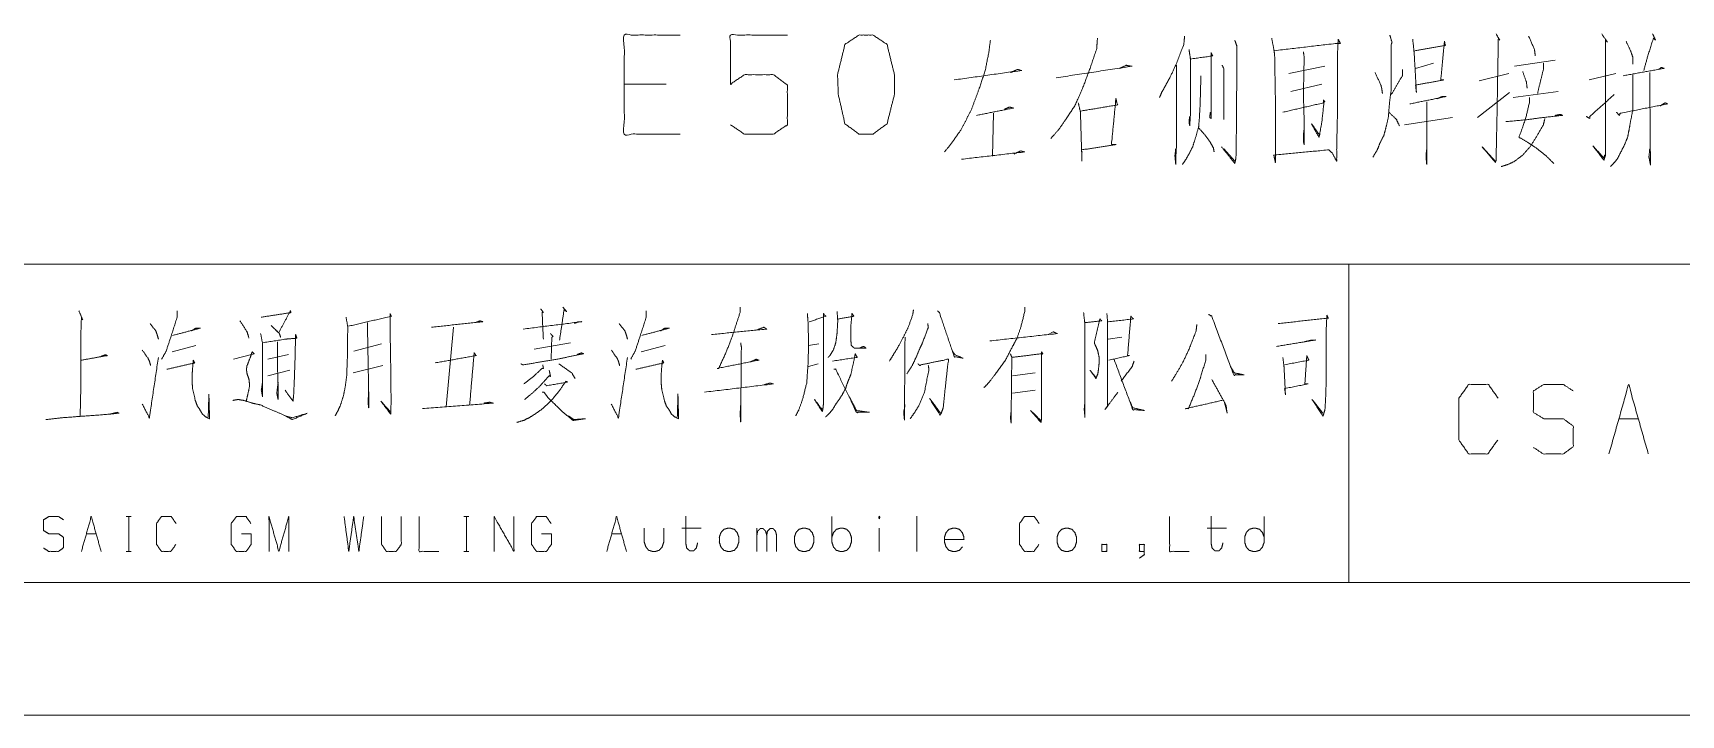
# Model space of a CAD drawing. Header units: millimetres. Extents: x 0 to 420, y 0 to 297.
# Drawn here: x 285.4 to 347.5, y 0 to 25.7 of the extents above; entities that cross this region are included whole.
import ezdxf

# ---------------------------------------------------------------- set-up
doc = ezdxf.new("R2010")
doc.units = ezdxf.units.MM
doc.layers.add('1', color=7, linetype='Continuous', true_color=0xffffff)

msp = doc.modelspace()

# ---------------------------------------------------------------- linework, layer by layer
at = {"layer": '1', "color": 95, "linetype": 'Continuous', "lineweight": 18}
for p, q in [((332.728, 24.189), (334.091, 24.465)), ((337.514, 24.386), (338.182, 24.583)), ((341.243, 24.465), (342.774, 24.701)), ((309.269, 23.795), (307.683, 23.795)), ((332.811, 23.52), (333.98, 23.795)), ((339.907, 23.913), (341.02, 24.189)), ((344.053, 23.953), (345.055, 24.189)), ((339.851, 22.536), (341.048, 23.48)), ((341.187, 23.284), (342.885, 23.52)), ((321.597, 22.693), (321.569, 21.079)), ((337.097, 22.26), (338.906, 22.536)), ((330.279, 21.354), (330.697, 20.882)), ((301.247, 14.626), (300.979, 11.625)), ((323.853, 14.454), (323.658, 14.35)), ((290.64, 13.695), (291.542, 13.936)), ((298.541, 14.005), (297.492, 13.729)), ((304.295, 13.798), (305.661, 14.04)), ((308.319, 13.695), (309.221, 13.936)), ((315.025, 14.005), (314.635, 13.936)), ((326.437, 14.247), (325.925, 14.178)), ((294.249, 13.419), (295.029, 13.591)), ((297.467, 12.901), (298.589, 13.177)), ((315, 13.246), (314.635, 13.143)), ((294.249, 12.798), (295.078, 13.005)), ((323.17, 12.901), (322.316, 12.798)), ((322.316, 12.142), (323.17, 12.246)), ((345.17, 11.172), (345.912, 11.172)), ((288.913, 7.485), (289.098, 7.485)), ((289.01, 7.485), (289.01, 6.174)), ((301.642, 7.485), (301.827, 7.485)), ((301.74, 7.485), (301.74, 6.174)), ((315.512, 6.519), (315.512, 7.485)), ((318.712, 7.499), (318.712, 6.174)), ((287.411, 6.836), (287.781, 6.836)), ((307.212, 6.836), (307.582, 6.836)), ((309.855, 7.043), (310.587, 7.043)), ((312.684, 6.174), (312.684, 7.043)), ((317.297, 7.043), (317.297, 6.174)), ((329.656, 7.043), (330.387, 7.043)), ((288.913, 6.174), (289.098, 6.174)), ((301.642, 6.174), (301.827, 6.174))]:
    msp.add_line(p, q, dxfattribs=at)
at = {"layer": '1', "color": 132, "linetype": 'Continuous', "lineweight": 18}
for p, q in [((285, 17), (394, 17)), ((335, 17), (335, 5)), ((25, 5), (415, 5)), ((235, 5), (415, 5)), ((0, 0), (420, 0))]:
    msp.add_line(p, q, dxfattribs=at)
at = {"layer": '1', "color": 95, "linetype": 'Continuous', "lineweight": 18}
for points, knots in [([(309.798, 21.906), (307.683, 21.906), (307.683, 25.646), (309.798, 25.646)], [0, 0, 0.265391, 0.734609, 1, 1]), ([(311.69, 22.26), (312.219, 21.906), (313.304, 21.906), (313.833, 22.26), (313.833, 23.756), (313.304, 24.15), (312.219, 24.15), (311.69, 23.795), (311.69, 25.646), (313.833, 25.646)], [0, 0, 0.062228, 0.168344, 0.230572, 0.376816, 0.441265, 0.547381, 0.609609, 0.79049, 1, 1]), ([(317.061, 21.906), (317.59, 22.299), (317.868, 23.402), (317.868, 24.15), (317.59, 25.291), (317.061, 25.646), (316.532, 25.646), (316.003, 25.291), (315.725, 24.15), (315.753, 23.402), (316.003, 22.299), (316.532, 21.906), (317.061, 21.906)], [0, 0, 0.067526, 0.183971, 0.260584, 0.380943, 0.446141, 0.500306, 0.565504, 0.685863, 0.762529, 0.87831, 0.945835, 1, 1]), ([(325.52, 25.528), (325.493, 25.134), (325.242, 24.386), (324.992, 23.717), (324.685, 23.008), (324.324, 22.457), (324.045, 22.063), (323.767, 21.748)], [0, 0, 0.093262, 0.279666, 0.448531, 0.630944, 0.786745, 0.900678, 1, 1]), ([(328.804, 25.606), (328.776, 25.291), (328.47, 24.504), (328.247, 24.032), (327.941, 23.48), (327.858, 23.284)], [0, 0, 0.125092, 0.45933, 0.665956, 0.915404, 1, 1]), ([(332.087, 25.528), (332.171, 25.095), (332.199, 24.898), (332.227, 23.244), (332.227, 20.843), (332.171, 21.118), (334.231, 21.315), (334.37, 21.197), (334.537, 20.882), (334.537, 21.354), (334.565, 22.614), (334.565, 24.898), (334.592, 25.37), (334.592, 25.488), (334.676, 25.331), (334.537, 25.331), (332.199, 25.055)], [0, 0, 0.029673, 0.043048, 0.154311, 0.315884, 0.3348, 0.474009, 0.486289, 0.510274, 0.542059, 0.626839, 0.780466, 0.812306, 0.820252, 0.832244, 0.841608, 1, 1]), ([(336.54, 25.646), (336.623, 25.37), (336.596, 25.291), (336.596, 23.599), (336.54, 23.205), (336.512, 22.89), (336.484, 22.536), (336.401, 22.181), (336.317, 21.866), (336.178, 21.591), (336.067, 21.315), (335.9, 21.039)], [0, 0, 0.060602, 0.078178, 0.434452, 0.518131, 0.584673, 0.659472, 0.736084, 0.804657, 0.869631, 0.932185, 1, 1]), ([(337.403, 25.488), (337.458, 24.976), (337.542, 23.48), (337.514, 23.756), (338.572, 23.953), (338.46, 23.953), (338.6, 25.41), (338.627, 25.252), (337.486, 25.055)], [0, 0, 0.082258, 0.321666, 0.365923, 0.537822, 0.55561, 0.789415, 0.814967, 1, 1]), ([(340.547, 25.685), (340.686, 25.449), (340.631, 25.528), (340.575, 22.339), (340.547, 21.039), (340.547, 20.921), (340.519, 20.843), (340.018, 21.433), (340.519, 20.882)], [0, 0, 0.041664, 0.056318, 0.541001, 0.73848, 0.756429, 0.769121, 0.886808, 1, 1]), ([(341.772, 25.606), (341.994, 25.095), (342.022, 24.858)], [0, 0, 0.701188, 1, 1]), ([(344.526, 25.685), (344.749, 25.37), (344.666, 25.449), (344.666, 21.669), (344.666, 21.118), (344.61, 20.921), (344.192, 21.473), (344.61, 21), (344.638, 21.118)], [0, 0, 0.059533, 0.077246, 0.660592, 0.745663, 0.777238, 0.88396, 0.981271, 1, 1]), ([(346.447, 25.685), (346.558, 25.449), (346.475, 25.528), (346.252, 24.819), (346.113, 24.307)], [0, 0, 0.158352, 0.227941, 0.678377, 1, 1]), ([(321.485, 25.449), (321.43, 25.016), (321.291, 24.307), (321.068, 23.638), (320.762, 22.811), (320.372, 22.063), (320.066, 21.63), (319.76, 21.236)], [0, 0, 0.094542, 0.250916, 0.403645, 0.594542, 0.77717, 0.89201, 1, 1]), ([(328.999, 22.575), (328.971, 22.378), (328.999, 22.221), (329.027, 22.693), (329.027, 24.74), (328.971, 25.095), (329.027, 24.74), (329.862, 24.858), (329.806, 24.976), (329.806, 22.85), (329.806, 22.496), (329.75, 22.536), (329.778, 22.732)], [0, 0, 0.027168, 0.049021, 0.113693, 0.393455, 0.44247, 0.491484, 0.60673, 0.624572, 0.915095, 0.963515, 0.972832, 1, 1]), ([(330.697, 25.449), (330.78, 25.213), (330.752, 21.512), (330.752, 21.158), (330.725, 20.921), (330.697, 20.803), (330.196, 21.433)], [0, 0, 0.045805, 0.722403, 0.787182, 0.830666, 0.852851, 1, 1]), ([(333.284, 25.016), (333.312, 24.819), (333.284, 23.402), (333.312, 22.417), (333.312, 21.512), (333.284, 21.63), (333.284, 21.866), (333.312, 22.102)], [0, 0, 0.048466, 0.394055, 0.634097, 0.854846, 0.884428, 0.942015, 1, 1]), ([(345.445, 25.41), (345.612, 25.055), (345.695, 24.819), (345.695, 24.543)], [0, 0, 0.426774, 0.699743, 1, 1]), ([(320.122, 23.953), (322.654, 24.307), (322.515, 24.347), (322.237, 24.228)], [0, 0, 0.851232, 0.899364, 1, 1]), ([(323.962, 24.032), (326.801, 24.465), (326.606, 24.504), (326.355, 24.386)], [0, 0, 0.857893, 0.917271, 1, 1]), ([(328.498, 24.504), (328.498, 21.433), (328.47, 20.961), (328.47, 20.764), (328.442, 21.079), (328.47, 21.354)], [0, 0, 0.708527, 0.81772, 0.863138, 0.936091, 1, 1]), ([(330.223, 24.504), (330.279, 24.386), (330.279, 22.457)], [0, 0, 0.063392, 1, 1]), ([(335.983, 24.228), (336.206, 23.756), (336.234, 23.638), (336.262, 23.441)], [0, 0, 0.619962, 0.764007, 1, 1]), ([(337.013, 24.347), (337.013, 24.11), (336.596, 23.402)], [0, 0, 0.223118, 1, 1]), ([(341.549, 24.268), (341.688, 23.874), (341.716, 23.638)], [0, 0, 0.637102, 1, 1]), ([(342.328, 24.583), (342.328, 24.347), (342.106, 23.441)], [0, 0, 0.202121, 1, 1]), ([(345.334, 24.11), (346.865, 24.386), (346.781, 24.425), (346.67, 24.347)], [0, 0, 0.871827, 0.923572, 1, 1]), ([(346.336, 24.228), (346.363, 20.764), (346.308, 21.039), (346.336, 21.354)], [0, 0, 0.852944, 0.92216, 1, 1]), ([(329.416, 24.11), (329.416, 23.913), (329.388, 22.969), (329.361, 22.496), (329.333, 22.181), (329.221, 21.787), (329.11, 21.433), (328.971, 21.158), (328.832, 20.921), (328.72, 20.764)], [0, 0, 0.056438, 0.327457, 0.463143, 0.553797, 0.671098, 0.777583, 0.8661, 0.944706, 1, 1]), ([(345.695, 24.15), (345.695, 22.811), (345.612, 22.378), (345.556, 22.063), (345.501, 21.787), (345.389, 21.512), (345.111, 20.961), (344.972, 20.803), (344.86, 20.685)], [0, 0, 0.364954, 0.485203, 0.572405, 0.64906, 0.730097, 0.898447, 0.955747, 1, 1]), ([(324.797, 23.087), (324.88, 22.732), (324.908, 21.748), (324.936, 20.882), (324.936, 21.315), (326.216, 21.512), (326.049, 21.512), (326.216, 23.244), (326.272, 23.008), (324.852, 22.772)], [0, 0, 0.048326, 0.179039, 0.29408, 0.35157, 0.523541, 0.545713, 0.776742, 0.808959, 1, 1]), ([(332.505, 22.732), (334.036, 23.087), (334.036, 23.205), (334.091, 23.126), (334.064, 23.165), (333.98, 22.378), (333.897, 21.906), (333.869, 21.787), (333.59, 22.299), (333.897, 21.866)], [0, 0, 0.362063, 0.389277, 0.411498, 0.422608, 0.605052, 0.715595, 0.743555, 0.877794, 1, 1]), ([(337.291, 23.047), (338.655, 23.323), (338.516, 23.323), (338.321, 23.244)], [0, 0, 0.79933, 0.87928, 1, 1]), ([(337.932, 23.126), (337.932, 20.764), (337.904, 21.079), (337.932, 21.354)], [0, 0, 0.799288, 0.906275, 1, 1]), ([(341.8, 23.284), (341.8, 23.087), (341.66, 22.496), (341.41, 21.787), (341.744, 21.591), (342.05, 21.394), (342.44, 21.079), (342.718, 20.803)], [0, 0, 0.061522, 0.251145, 0.486055, 0.607226, 0.720986, 0.877585, 1, 1]), ([(343.942, 22.575), (344.081, 22.496), (344.081, 22.575), (345, 23.402)], [0, 0, 0.108448, 0.161849, 1, 1]), ([(345.083, 22.732), (345.194, 22.614), (345.222, 22.693), (347.004, 23.047), (346.92, 23.087), (346.725, 22.969)], [0, 0, 0.068138, 0.103193, 0.865613, 0.904367, 1, 1]), ([(320.957, 22.614), (322.348, 22.89), (322.209, 22.929), (322.014, 22.85)], [0, 0, 0.799956, 0.881508, 1, 1]), ([(336.512, 22.732), (336.79, 22.457), (336.902, 22.221)], [0, 0, 0.599992, 1, 1]), ([(342.384, 22.496), (342.328, 22.26), (342.078, 21.827), (341.827, 21.433), (341.549, 21.118), (341.243, 20.882), (340.992, 20.764), (340.742, 20.685)], [0, 0, 0.094941, 0.29066, 0.47321, 0.637644, 0.78893, 0.897275, 1, 1]), ([(340.909, 22.378), (341.744, 22.457), (342.328, 22.536), (343.052, 22.614), (342.969, 22.654), (342.774, 22.614)], [0, 0, 0.342683, 0.583654, 0.881074, 0.918787, 1, 1]), ([(329.333, 22.142), (329.583, 21.866), (329.778, 21.591), (329.889, 21.394), (329.917, 21.236)], [0, 0, 0.339812, 0.647751, 0.854089, 1, 1]), ([(320.4, 20.961), (322.766, 21.236), (322.627, 21.276), (322.376, 21.158)], [0, 0, 0.849622, 0.901213, 1, 1]), ([(287.128, 15.247), (287.274, 14.902), (287.226, 15.006), (287.201, 14.281), (287.201, 12.246), (287.177, 11.28)], [0, 0, 0.088891, 0.116032, 0.287978, 0.770794, 1, 1]), ([(290.835, 15.247), (290.835, 15.006), (290.591, 14.247), (290.42, 13.729), (290.249, 13.419)], [0, 0, 0.124612, 0.535976, 0.817159, 1, 1]), ([(294.005, 15.006), (295.127, 15.178), (295.102, 15.247), (294.663, 14.419), (294.371, 14.695), (294.688, 14.385), (294.736, 14.247)], [0, 0, 0.361753, 0.385074, 0.683733, 0.811934, 0.953357, 1, 1]), ([(297.199, 15.006), (297.272, 14.592), (297.248, 14.178), (297.248, 13.453), (297.223, 12.798), (297.175, 12.418), (297.102, 12.039), (296.98, 11.659), (296.882, 11.452), (296.784, 11.28)], [0, 0, 0.110336, 0.219176, 0.409317, 0.581468, 0.681885, 0.783317, 0.887931, 0.947989, 1, 1]), ([(297.272, 14.661), (298.906, 15.04), (298.858, 15.144), (298.858, 14.626), (298.882, 13.212), (298.882, 12.384), (298.906, 11.866), (298.882, 11.521), (298.882, 11.349), (298.516, 11.832), (298.858, 11.452)], [0, 0, 0.250211, 0.267275, 0.344454, 0.55544, 0.678925, 0.756189, 0.80777, 0.833496, 0.923863, 1, 1]), ([(304.539, 15.316), (304.637, 15.178), (304.588, 15.178), (304.637, 14.178)], [0, 0, 0.138589, 0.178592, 1, 1]), ([(305.368, 15.385), (305.515, 15.213), (305.417, 15.282), (305.246, 14.143)], [0, 0, 0.151118, 0.230947, 1, 1]), ([(308.514, 15.247), (308.514, 15.006), (308.27, 14.247), (308.099, 13.729), (307.929, 13.419)], [0, 0, 0.124612, 0.535976, 0.817159, 1, 1]), ([(312.05, 15.385), (312.05, 15.178), (311.733, 14.212), (311.513, 13.66), (311.245, 13.074), (311.196, 13.074), (312.757, 13.384), (312.66, 13.419), (312.44, 13.315)], [0, 0, 0.046524, 0.275032, 0.408545, 0.553501, 0.564465, 0.92219, 0.945453, 1, 1]), ([(314.586, 15.144), (314.61, 14.868), (314.635, 14.005), (314.61, 13.177), (314.561, 12.522), (314.415, 11.935), (314.269, 11.521), (314.147, 11.28)], [0, 0, 0.070329, 0.28934, 0.499598, 0.66644, 0.819873, 0.931329, 1, 1]), ([(314.659, 14.833), (315.293, 15.04), (315.196, 15.109), (315.196, 11.763), (315.171, 11.521), (315.147, 11.452), (314.854, 11.901), (315.147, 11.521)], [0, 0, 0.122094, 0.143965, 0.756447, 0.800872, 0.814266, 0.912285, 1, 1]), ([(315.708, 15.213), (315.732, 14.868), (315.708, 14.419), (315.659, 14.04), (315.561, 13.764), (315.439, 13.557), (315.366, 13.488)], [0, 0, 0.190955, 0.438946, 0.650198, 0.811822, 0.94447, 1, 1]), ([(315.757, 14.937), (316.342, 15.04), (316.269, 15.144), (316.22, 14.626), (316.22, 14.178), (316.244, 13.936), (316.366, 13.833), (316.805, 13.833), (316.708, 13.902), (316.537, 13.833)], [0, 0, 0.209703, 0.254415, 0.437769, 0.595975, 0.681595, 0.738019, 0.892888, 0.935041, 1, 1]), ([(318.585, 15.282), (318.561, 15.109), (318.39, 14.626), (318.219, 14.281), (318, 13.867), (317.829, 13.591), (317.683, 13.35)], [0, 0, 0.081145, 0.319756, 0.499049, 0.717311, 0.868474, 1, 1]), ([(319.488, 15.247), (319.561, 15.178), (320.122, 13.522), (320.463, 13.453), (320.146, 13.591), (320.049, 13.729)], [0, 0, 0.037082, 0.681737, 0.810185, 0.937687, 1, 1]), ([(322.779, 15.385), (322.779, 15.213), (322.633, 14.626), (322.487, 14.212), (322.34, 13.936), (322.072, 13.419), (321.682, 12.867), (321.414, 12.522), (321.243, 12.349)], [0, 0, 0.049752, 0.224095, 0.350741, 0.440842, 0.608969, 0.803946, 0.929998, 1, 1]), ([(324.998, 15.178), (325.047, 14.764), (325.047, 11.245), (325.023, 11.521), (325.047, 11.832)], [0, 0, 0.092137, 0.86992, 0.931161, 1, 1]), ([(325.071, 14.799), (325.681, 14.868), (325.608, 14.937), (325.413, 14.074), (325.413, 14.005), (325.462, 13.902), (325.535, 13.729), (325.584, 13.488), (325.584, 13.281), (325.559, 13.039), (325.535, 12.867), (325.462, 12.694), (325.242, 13.005), (325.462, 12.729)], [0, 0, 0.163216, 0.189965, 0.42515, 0.443501, 0.473931, 0.523766, 0.589292, 0.644345, 0.7089, 0.755234, 0.805069, 0.906205, 1, 1]), ([(325.876, 15.144), (325.901, 14.833), (325.901, 11.659), (325.803, 11.521), (326.291, 12.177)], [0, 0, 0.069653, 0.779472, 0.817267, 1, 1]), ([(325.925, 14.833), (326.876, 14.937), (326.779, 15.04), (326.657, 13.557), (326.73, 13.557), (325.949, 13.384)], [0, 0, 0.276542, 0.317649, 0.747834, 0.768982, 1, 1]), ([(329.705, 15.109), (329.827, 15.04), (330.656, 12.832), (331.046, 12.832), (330.681, 12.901), (330.534, 13.143)], [0, 0, 0.039541, 0.705114, 0.815247, 0.920312, 1, 1]), ([(332.338, 14.764), (334.216, 14.971), (334.168, 15.075), (334.143, 14.557), (334.143, 12.625), (334.119, 11.866), (334.094, 11.521), (334.046, 11.349), (334.021, 11.28), (333.607, 11.901), (334.021, 11.383)], [0, 0, 0.261649, 0.277493, 0.349233, 0.616764, 0.72192, 0.769813, 0.794637, 0.804771, 0.908172, 1, 1]), ([(289.81, 14.764), (290.03, 14.488), (290.079, 14.35), (290.127, 14.178)], [0, 0, 0.519919, 0.73571, 1, 1]), ([(290.664, 14.316), (291.713, 14.592), (291.542, 14.592), (291.371, 14.488)], [0, 0, 0.745411, 0.862774, 1, 1]), ([(293.2, 14.868), (293.468, 14.454), (293.541, 14.212)], [0, 0, 0.661595, 1, 1]), ([(293.98, 14.385), (294.053, 14.005), (294.053, 12.004), (294.005, 12.246), (294.053, 12.591)], [0, 0, 0.129595, 0.800553, 0.883167, 1, 1]), ([(294.053, 14.04), (294.932, 14.178), (295.346, 14.212), (295.297, 14.35), (295.273, 13.281), (295.249, 12.625), (295.224, 12.073), (295.2, 11.832), (294.907, 12.246)], [0, 0, 0.19844, 0.29133, 0.324006, 0.56283, 0.709269, 0.832622, 0.88681, 1, 1]), ([(298.004, 14.799), (298.053, 12.073), (298.053, 11.59), (298.028, 11.797), (298.053, 12.211)], [0, 0, 0.711345, 0.837386, 0.891777, 1, 1]), ([(300.418, 14.626), (302.345, 14.833), (302.247, 14.868), (302.076, 14.799)], [0, 0, 0.870762, 0.917258, 1, 1]), ([(303.881, 14.557), (306.076, 14.833), (305.954, 14.833), (305.807, 14.764)], [0, 0, 0.886329, 0.935184, 1, 1]), ([(304.905, 14.385), (305.003, 14.281), (304.954, 14.247), (304.929, 13.419)], [0, 0, 0.138047, 0.196037, 1, 1]), ([(307.49, 14.764), (307.709, 14.488), (307.758, 14.35), (307.807, 14.178)], [0, 0, 0.519919, 0.73571, 1, 1]), ([(308.343, 14.316), (309.392, 14.592), (309.221, 14.592), (309.051, 14.488)], [0, 0, 0.745418, 0.86277, 1, 1]), ([(310.977, 14.35), (313.05, 14.557), (312.952, 14.626), (312.684, 14.523)], [0, 0, 0.836554, 0.884532, 1, 1]), ([(319.122, 14.764), (319.146, 14.626), (318.927, 14.04), (318.829, 13.833), (318.683, 13.488), (318.536, 13.177), (318.341, 12.867)], [0, 0, 0.067376, 0.36846, 0.478481, 0.658656, 0.823687, 1, 1]), ([(321.462, 14.109), (323.999, 14.385), (323.853, 14.454)], [0, 0, 0.940373, 1, 1]), ([(329.266, 14.73), (329.241, 14.488), (328.973, 13.798), (328.729, 13.281), (328.485, 12.867), (328.315, 12.591)], [0, 0, 0.102841, 0.416511, 0.658903, 0.86249, 1, 1]), ([(289.518, 13.764), (289.737, 13.453), (289.786, 13.35), (289.835, 13.177)], [0, 0, 0.564231, 0.734008, 1, 1]), ([(292.956, 13.419), (293.736, 13.626), (293.663, 13.695), (293.59, 13.488), (293.468, 13.177), (293.444, 13.039), (293.468, 12.867), (293.541, 12.66), (293.566, 12.418), (293.492, 12.073), (293.444, 11.866)], [0, 0, 0.288064, 0.323943, 0.402265, 0.521269, 0.571261, 0.63341, 0.711732, 0.798322, 0.924133, 1, 1]), ([(294.614, 14.074), (294.614, 13.212), (294.639, 12.384), (294.639, 11.901), (294.59, 12.142), (294.639, 12.556)], [0, 0, 0.304008, 0.595981, 0.766226, 0.853067, 1, 1]), ([(300.564, 13.281), (302.101, 13.557), (302.028, 13.66), (301.857, 11.694)], [0, 0, 0.426351, 0.460965, 1, 1]), ([(307.197, 13.764), (307.416, 13.453), (307.465, 13.35), (307.514, 13.177)], [0, 0, 0.564239, 0.734012, 1, 1]), ([(312.074, 14.04), (312.099, 13.867), (312.074, 11.073), (312.05, 11.349), (312.074, 11.694)], [0, 0, 0.048504, 0.826565, 0.903707, 1, 1]), ([(318.268, 14.247), (318.244, 11.142), (318.219, 11.418), (318.268, 11.694)], [0, 0, 0.847819, 0.923473, 1, 1]), ([(322.292, 13.488), (323.414, 13.626), (323.414, 13.695), (323.462, 13.626), (323.414, 13.591), (323.414, 11.176), (323.389, 11.038), (322.999, 11.487), (323.389, 11.107)], [0, 0, 0.224398, 0.238094, 0.254868, 0.266729, 0.746112, 0.77393, 0.891944, 1, 1]), ([(332.265, 13.902), (333.729, 14.143), (333.582, 14.143), (333.314, 14.074)], [0, 0, 0.777945, 0.854701, 1, 1]), ([(287.226, 13.384), (288.201, 13.557), (288.128, 13.591), (287.957, 13.522)], [0, 0, 0.788943, 0.853361, 1, 1]), ([(289.518, 11.728), (289.786, 11.211), (290.127, 13.488)], [0, 0, 0.202025, 1, 1]), ([(290.444, 13.039), (291.493, 13.281), (291.444, 13.384), (291.42, 13.143), (291.396, 12.798), (291.396, 12.556), (291.42, 12.28), (291.518, 11.866), (291.591, 11.659), (291.688, 11.521), (291.786, 11.349), (291.908, 11.245), (292.054, 11.176), (292.03, 12.108), (292.005, 11.245)], [0, 0, 0.198341, 0.219427, 0.264158, 0.327895, 0.3724, 0.423461, 0.501845, 0.542306, 0.573453, 0.609975, 0.639452, 0.669269, 0.84099, 1, 1]), ([(303.783, 13.246), (303.856, 13.212), (303.905, 13.212), (305.149, 13.419), (306.149, 13.626), (306.076, 13.66), (305.905, 13.591)], [0, 0, 0.030219, 0.048442, 0.519512, 0.900991, 0.93121, 1, 1]), ([(304.612, 13.212), (304.637, 13.074), (304.588, 13.074), (304.295, 12.798), (303.905, 12.487)], [0, 0, 0.128573, 0.17333, 0.54243, 1, 1]), ([(305.222, 13.246), (305.71, 12.901), (305.832, 12.694)], [0, 0, 0.713213, 1, 1]), ([(307.197, 11.728), (307.465, 11.211), (307.807, 13.488)], [0, 0, 0.202027, 1, 1]), ([(308.124, 13.039), (309.173, 13.281), (309.124, 13.384), (309.099, 13.143), (309.075, 12.798), (309.075, 12.556), (309.099, 12.28), (309.197, 11.866), (309.27, 11.659), (309.368, 11.521), (309.465, 11.349), (309.587, 11.245), (309.734, 11.176), (309.709, 12.108), (309.685, 11.245)], [0, 0, 0.198341, 0.219426, 0.264158, 0.327895, 0.3724, 0.423461, 0.501845, 0.542305, 0.57345, 0.609972, 0.639449, 0.66927, 0.84099, 1, 1]), ([(315.537, 13.35), (316.464, 13.488), (316.391, 13.626), (316.318, 13.246), (316.22, 12.832), (316.122, 12.591), (316.025, 12.315), (315.878, 12.039), (315.683, 11.763), (315.537, 11.521), (315.391, 11.349), (315.269, 11.245)], [0, 0, 0.248088, 0.28944, 0.391759, 0.504363, 0.573317, 0.650816, 0.73352, 0.823008, 0.897766, 0.957654, 1, 1]), ([(315.586, 13.039), (315.659, 13.039), (316.439, 11.418), (316.927, 11.418), (316.439, 11.487), (316.147, 12.039)], [0, 0, 0.021039, 0.538448, 0.678706, 0.82036, 1, 1]), ([(319.146, 13.177), (319.17, 13.039), (319, 12.177), (318.805, 11.694), (318.634, 11.418), (318.463, 11.176)], [0, 0, 0.064861, 0.471802, 0.712904, 0.863112, 1, 1]), ([(318.756, 13.246), (318.829, 13.177), (318.878, 13.212), (319.902, 13.419), (319.756, 12.073), (319.707, 11.59), (319.634, 11.383), (319.585, 11.314), (319.195, 11.935), (319.609, 11.383)], [0, 0, 0.021075, 0.033595, 0.252602, 0.536206, 0.63793, 0.683936, 0.701643, 0.855333, 1, 1]), ([(322.243, 13.626), (322.292, 13.488), (322.267, 11.211), (322.267, 11.004), (322.243, 11.211), (322.267, 11.452)], [0, 0, 0.047497, 0.786427, 0.853598, 0.921235, 1, 1]), ([(326.145, 13.419), (326.852, 11.521), (327.291, 11.487), (326.852, 11.59), (326.754, 11.797)], [0, 0, 0.643821, 0.783835, 0.927246, 1, 1]), ([(326.901, 13.35), (326.828, 13.143), (326.413, 12.591)], [0, 0, 0.241282, 1, 1]), ([(329.607, 13.591), (329.607, 13.384), (329.388, 12.694), (329.412, 12.729), (329.193, 12.142), (328.949, 11.556), (328.851, 11.556), (330.217, 11.866)], [0, 0, 0.05545, 0.249412, 0.26073, 0.428483, 0.598637, 0.624772, 1, 1]), ([(332.509, 13.488), (332.558, 13.074), (332.607, 12.073), (332.582, 12.315), (333.46, 12.487), (333.338, 12.487), (333.411, 13.557), (333.485, 13.384), (332.582, 13.212)], [0, 0, 0.08584, 0.292105, 0.342087, 0.526357, 0.55147, 0.772215, 0.810799, 1, 1]), ([(304.685, 12.487), (304.759, 12.418), (305.539, 12.556), (305.49, 12.591), (305.198, 12.177), (305.027, 11.97), (304.832, 11.763), (304.612, 11.556), (304.368, 11.383), (304.1, 11.211), (303.881, 11.107), (303.637, 11.038)], [0, 0, 0.029336, 0.260529, 0.277957, 0.425844, 0.50411, 0.587085, 0.675092, 0.762231, 0.855274, 0.926064, 1, 1]), ([(304.856, 13.005), (304.905, 12.763), (304.856, 12.798), (304.515, 12.418), (304.222, 12.142), (303.929, 11.901)], [0, 0, 0.154138, 0.191518, 0.510905, 0.762591, 1, 1]), ([(310.708, 12.177), (313.294, 12.487), (313.172, 12.522), (312.952, 12.453)], [0, 0, 0.879479, 0.922284, 1, 1]), ([(329.827, 12.66), (330.363, 11.694), (330.412, 11.383), (330.315, 11.763)], [0, 0, 0.610117, 0.783655, 1, 1]), ([(340.606, 10.372), (340.235, 9.847), (339.513, 9.847), (339.142, 10.372), (339.142, 11.945), (339.513, 12.469), (340.254, 12.469), (340.625, 11.945)], [0, 0, 0.114569, 0.243366, 0.357935, 0.638584, 0.753153, 0.885431, 1, 1]), ([(341.951, 10.096), (342.322, 9.847), (343.083, 9.847), (343.454, 10.123), (343.454, 10.896), (343.083, 11.172), (342.342, 11.172), (341.951, 11.421), (341.951, 12.221), (342.342, 12.469), (343.083, 12.469), (343.454, 12.221)], [0, 0, 0.068035, 0.184056, 0.254519, 0.372335, 0.442799, 0.555845, 0.62637, 0.748393, 0.818919, 0.931965, 1, 1]), ([(292.931, 11.866), (293.127, 11.901), (293.346, 11.866), (293.663, 11.763), (293.98, 11.694), (294.444, 11.487), (294.858, 11.314), (295.175, 11.142), (295.736, 11.383), (295.175, 11.211), (294.907, 11.28)], [0, 0, 0.051192, 0.108601, 0.194771, 0.278606, 0.409731, 0.525759, 0.619013, 0.776803, 0.92843, 1, 1]), ([(304.588, 12.177), (304.661, 12.177), (304.807, 11.97), (305.344, 11.452), (305.759, 11.107), (306.222, 11.176), (305.783, 11.142), (305.588, 11.28)], [0, 0, 0.026517, 0.118384, 0.388536, 0.584008, 0.7538, 0.913392, 1, 1]), ([(285.884, 11.142), (286.47, 11.211), (287.884, 11.314), (288.64, 11.383), (288.567, 11.418), (288.299, 11.349)], [0, 0, 0.188617, 0.642502, 0.885462, 0.911348, 1, 1]), ([(300.076, 11.556), (302.735, 11.763), (302.613, 11.797), (302.394, 11.763)], [0, 0, 0.884285, 0.926313, 1, 1]), ([(285.801, 6.298), (285.987, 6.174), (286.367, 6.174), (286.552, 6.312), (286.552, 6.698), (286.367, 6.836), (285.996, 6.836), (285.801, 6.961), (285.801, 7.361), (285.996, 7.485), (286.367, 7.485), (286.552, 7.361)], [0, 0, 0.068034, 0.184057, 0.25452, 0.372334, 0.442797, 0.555846, 0.626371, 0.748393, 0.818918, 0.931966, 1, 1]), ([(290.786, 6.436), (290.6, 6.174), (290.239, 6.174), (290.054, 6.436), (290.054, 7.223), (290.239, 7.485), (290.61, 7.485), (290.795, 7.223)], [0, 0, 0.114569, 0.243366, 0.357935, 0.638584, 0.753153, 0.885431, 1, 1]), ([(293.253, 6.836), (293.624, 6.836), (293.624, 6.436), (293.439, 6.174), (293.058, 6.174), (292.873, 6.436), (292.873, 7.223), (293.068, 7.485), (293.429, 7.485), (293.614, 7.223)], [0, 0, 0.103295, 0.214796, 0.304261, 0.410274, 0.49974, 0.718896, 0.809958, 0.910535, 1, 1]), ([(294.297, 6.174), (294.297, 7.485), (294.668, 6.174), (295.039, 7.485), (295.039, 6.174)], [0, 0, 0.245192, 0.5, 0.754808, 1, 1]), ([(297.126, 7.485), (297.301, 6.174), (297.487, 7.485), (297.682, 6.174), (297.867, 7.485)], [0, 0, 0.249746, 0.499742, 0.750003, 1, 1]), ([(298.54, 7.485), (298.54, 6.436), (298.716, 6.174), (299.086, 6.174), (299.282, 6.436), (299.282, 7.485)], [0, 0, 0.337152, 0.438599, 0.557781, 0.662848, 1, 1]), ([(299.954, 7.485), (299.954, 6.174), (300.696, 6.174)], [0, 0, 0.638735, 1, 1]), ([(302.783, 6.174), (302.783, 7.485), (303.525, 6.174), (303.525, 7.485)], [0, 0, 0.317574, 0.682426, 1, 1]), ([(304.568, 6.836), (304.939, 6.836), (304.939, 6.436), (304.754, 6.174), (304.373, 6.174), (304.188, 6.436), (304.188, 7.223), (304.383, 7.485), (304.744, 7.485), (304.929, 7.223)], [0, 0, 0.103295, 0.214796, 0.304261, 0.410274, 0.49974, 0.718896, 0.809958, 0.910535, 1, 1]), ([(307.026, 6.174), (307.397, 7.485), (307.768, 6.174)], [0, 0, 0.500001, 1, 1]), ([(310.45, 6.491), (310.401, 6.298), (310.294, 6.188), (310.157, 6.188), (310.04, 6.298), (310.001, 6.491), (310.001, 7.499)], [0, 0, 0.107406, 0.190396, 0.26402, 0.350759, 0.456999, 1, 1]), ([(317.297, 7.402), (317.317, 7.457), (317.297, 7.499), (317.278, 7.457), (317.297, 7.402)], [0, 0, 0.280627, 0.5, 0.719373, 1, 1]), ([(323.316, 6.436), (323.13, 6.174), (322.769, 6.174), (322.584, 6.436), (322.584, 7.223), (322.769, 7.485), (323.14, 7.485), (323.325, 7.223)], [0, 0, 0.114567, 0.24337, 0.357937, 0.638582, 0.753149, 0.885433, 1, 1]), ([(328.241, 7.485), (328.241, 6.174), (328.983, 6.174)], [0, 0, 0.638728, 1, 1]), ([(330.251, 6.491), (330.202, 6.298), (330.095, 6.188), (329.958, 6.188), (329.841, 6.298), (329.802, 6.491), (329.802, 7.499)], [0, 0, 0.107406, 0.190396, 0.26402, 0.350759, 0.456999, 1, 1]), ([(331.802, 7.485), (331.802, 6.519), (331.743, 6.34), (331.636, 6.215), (331.499, 6.174), (331.373, 6.174), (331.236, 6.215), (331.129, 6.34), (331.07, 6.519), (331.07, 6.712), (331.129, 6.878), (331.236, 7.002), (331.373, 7.043), (331.499, 7.043), (331.636, 7.002), (331.743, 6.878), (331.802, 6.712)], [0, 0, 0.286727, 0.342739, 0.39146, 0.433824, 0.471471, 0.513835, 0.562557, 0.618569, 0.675914, 0.728048, 0.77677, 0.819134, 0.856781, 0.899145, 0.947866, 1, 1]), ([(308.441, 7.043), (308.441, 6.519), (308.499, 6.34), (308.606, 6.215), (308.743, 6.174), (308.87, 6.174), (309.006, 6.215), (309.114, 6.34), (309.172, 6.519), (309.172, 7.043)], [0, 0, 0.242016, 0.329107, 0.404862, 0.470732, 0.529268, 0.595138, 0.670893, 0.757984, 1, 1]), ([(311.328, 6.34), (311.435, 6.215), (311.572, 6.174), (311.698, 6.174), (311.835, 6.215), (311.942, 6.34), (312.001, 6.519), (312.001, 6.712), (311.942, 6.878), (311.835, 7.002), (311.698, 7.043), (311.572, 7.043), (311.435, 7.002), (311.328, 6.878), (311.269, 6.712), (311.269, 6.519), (311.328, 6.34)], [0, 0, 0.063224, 0.118198, 0.167051, 0.222025, 0.285248, 0.357933, 0.432348, 0.5, 0.563224, 0.618198, 0.667051, 0.722025, 0.785248, 0.8529, 0.927315, 1, 1]), ([(312.684, 6.781), (312.713, 6.933), (312.81, 7.03), (312.918, 7.03), (313.015, 6.933), (313.054, 6.781), (313.054, 6.174)], [0, 0, 0.118877, 0.224452, 0.306993, 0.412569, 0.533091, 1, 1]), ([(313.054, 6.781), (313.084, 6.933), (313.181, 7.03), (313.298, 7.03), (313.386, 6.933), (313.425, 6.781), (313.425, 6.174)], [0, 0, 0.118605, 0.223938, 0.31376, 0.413913, 0.53416, 1, 1]), ([(314.156, 6.34), (314.264, 6.215), (314.4, 6.174), (314.527, 6.174), (314.664, 6.215), (314.771, 6.34), (314.83, 6.519), (314.83, 6.712), (314.771, 6.878), (314.664, 7.002), (314.527, 7.043), (314.4, 7.043), (314.264, 7.002), (314.156, 6.878), (314.098, 6.712), (314.098, 6.519), (314.156, 6.34)], [0, 0, 0.063224, 0.118198, 0.167051, 0.222025, 0.285248, 0.357933, 0.432348, 0.5, 0.563224, 0.618198, 0.667051, 0.722025, 0.785248, 0.8529, 0.927315, 1, 1]), ([(315.512, 6.519), (315.571, 6.34), (315.678, 6.215), (315.815, 6.174), (315.942, 6.174), (316.078, 6.215), (316.185, 6.34), (316.244, 6.519), (316.244, 6.712), (316.185, 6.878), (316.078, 7.002), (315.942, 7.043), (315.815, 7.043), (315.678, 7.002), (315.571, 6.878), (315.512, 6.712)], [0, 0, 0.078529, 0.146835, 0.206229, 0.25901, 0.318404, 0.38671, 0.465239, 0.545636, 0.618727, 0.687034, 0.746428, 0.799208, 0.858602, 0.926909, 1, 1]), ([(320.428, 6.34), (320.321, 6.215), (320.185, 6.174), (320.058, 6.174), (319.921, 6.215), (319.814, 6.34), (319.755, 6.519), (319.755, 6.712), (319.814, 6.878), (319.921, 7.002), (320.058, 7.043), (320.185, 7.043), (320.321, 7.002), (320.428, 6.878), (320.487, 6.712), (320.487, 6.616), (319.755, 6.616)], [0, 0, 0.053947, 0.100856, 0.142541, 0.189449, 0.243396, 0.305417, 0.368913, 0.426639, 0.480586, 0.527495, 0.56918, 0.616088, 0.670035, 0.727761, 0.759509, 1, 1]), ([(324.057, 6.34), (324.164, 6.215), (324.301, 6.174), (324.428, 6.174), (324.564, 6.215), (324.672, 6.34), (324.73, 6.519), (324.73, 6.712), (324.672, 6.878), (324.564, 7.002), (324.428, 7.043), (324.301, 7.043), (324.164, 7.002), (324.057, 6.878), (323.998, 6.712), (323.998, 6.519), (324.057, 6.34)], [0, 0, 0.063224, 0.118198, 0.167051, 0.222025, 0.285248, 0.357933, 0.432348, 0.5, 0.563224, 0.618198, 0.667051, 0.722025, 0.785248, 0.8529, 0.927315, 1, 1]), ([(325.686, 6.174), (325.871, 6.174), (325.871, 6.436), (325.686, 6.436), (325.686, 6.174)], [0, 0, 0.207087, 0.5, 0.707087, 1, 1]), ([(327.286, 6.174), (327.1, 6.174), (327.1, 6.436), (327.286, 6.436), (327.286, 6.05), (327.1, 5.912)], [0, 0, 0.148246, 0.357931, 0.506176, 0.815186, 1, 1])]:
    msp.add_open_spline(points, degree=1, knots=knots, dxfattribs=at)
for points in [[(344.799, 9.847), (345.541, 12.469), (346.282, 9.847)], [(287.225, 6.174), (287.596, 7.485), (287.967, 6.174)]]:
    msp.add_open_spline(points, degree=1, dxfattribs=at)

doc.saveas('drawing.dxf')
